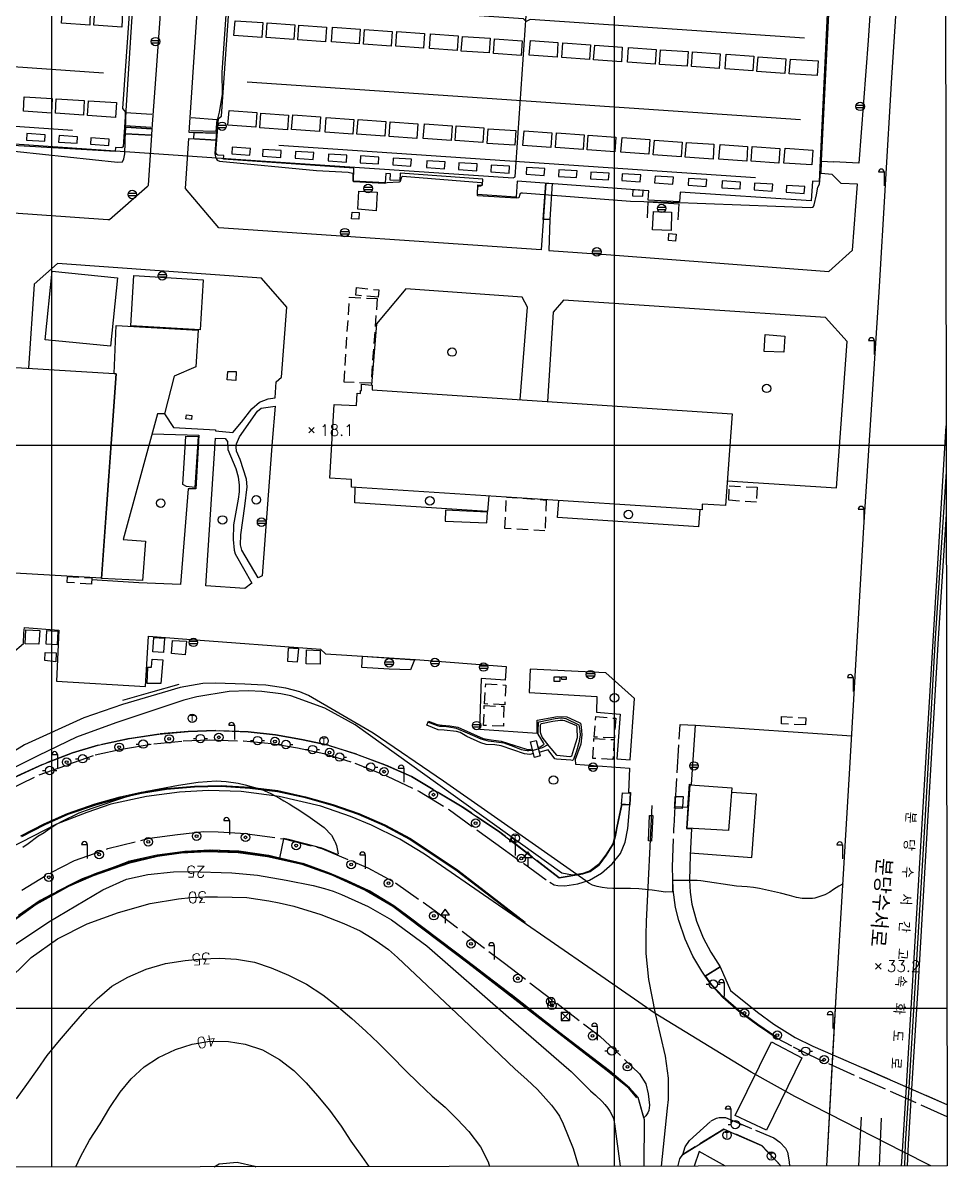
# Model space of a CAD drawing. Extents: x 210616 to 211059, y 540071 to 540643.
# Drawn here: x 210894.9 to 211059.1, y 540071.4 to 540275 of the extents above; entities that cross this region are included whole.
import ezdxf
from ezdxf.enums import TextEntityAlignment as Align

# ---------------------------------------------------------------- set-up
doc = ezdxf.new("R2010")
doc.units = 0
doc.linetypes.add('ANYANG2', pattern=[6, 5, -1])
doc.linetypes.add('ANYANG3', pattern=[3, 2, -1])
for name, color, linetype in [('A0013115', 1, 'CONTINUOUS'), ('A0013118', 1, 'CONTINUOUS'), ('A0023210', 7, 'CONTINUOUS'), ('A0033324', 1, 'ANYANG2'), ('A0043325', 42, 'CONTINUOUS'), ('A0071212', 7, 'CONTINUOUS'), ('A0073341', 7, 'CONTINUOUS'), ('B0014111', 7, 'CONTINUOUS'), ('B0014116', 7, 'ANYANG3'), ('B0024121', 7, 'CONTINUOUS'), ('B0024127', 7, 'CONTINUOUS'), ('C0223367', 7, 'CONTINUOUS'), ('C0226232', 7, 'CONTINUOUS'), ('C0236241', 7, 'CONTINUOUS'), ('C0393323', 7, 'CONTINUOUS'), ('C0413425', 1, 'CONTINUOUS'), ('C0493376', 1, 'CONTINUOUS'), ('C0503378', 3, 'CONTINUOUS'), ('C0513369', 1, 'CONTINUOUS'), ('C0523121', 1, 'CONTINUOUS'), ('C0536111', 7, 'CONTINUOUS'), ('C0536117', 7, 'CONTINUOUS'), ('C0536119', 7, 'CONTINUOUS'), ('D0015222', 3, 'CONTINUOUS'), ('D0023372', 3, 'CONTINUOUS'), ('E0022112', 5, 'CONTINUOUS'), ('E0052114', 5, 'CONTINUOUS'), ('F0017114', 7, 'CONTINUOUS'), ('F0017131', 7, 'CONTINUOUS'), ('F0027132', 7, 'CONTINUOUS'), ('F0027217', 7, 'CONTINUOUS'), ('F0047224', 7, 'CONTINUOUS'), ('F0047226', 1, 'CONTINUOUS'), ('H0017334', 7, 'CONTINUOUS'), ('H0037335', 7, 'CONTINUOUS'), ('H0049111', 7, 'CONTINUOUS'), ('H0049113', 7, 'CONTINUOUS')]:
    doc.layers.add(name, color=color, linetype=linetype)
doc.styles.add('GHS', font='romans.shx', dxfattribs={"bigfont": 'ghs.shx'})
doc.styles.add('ROMANS_WHGTXT', font='romans.shx', dxfattribs={"height": 2, "bigfont": 'whgtxt.shx'})

# ---------------------------------------------------------------- blocks, each defined once
blk = doc.blocks.new('F0027217')
at = {"layer": 'F0027217'}
for points in [[(0.5, 0.5), (-0.5, -0.5)], [(-0.5, 0.5), (0.5, -0.5)]]:
    blk.add_lwpolyline(points, dxfattribs=at)
blk = doc.blocks.new('D0023372')
at = {"layer": 'D0023372'}
for radius in [0.75, 0.25]:
    blk.add_circle((0, 0), radius, dxfattribs=at)
blk = doc.blocks.new('C0223367')
at = {"layer": 'C0223367'}
for points in [[(-1, 2.5), (0, 2.5)], [(0, 2.5), (0, 0)]]:
    blk.add_lwpolyline(points, dxfattribs=at)
blk.add_arc((-0.5, 2.5), 0.5, 0, 180, dxfattribs=at)
blk = doc.blocks.new('C0413425')
at = {"layer": 'C0413425', "flags": 128}
for points in [[(0.75, 1.5), (0, 2.5), (-0.75, 1.5)], [(-0.75, 1.5), (0.75, 1.5)], [(0, 1.5), (0, 0)]]:
    blk.add_lwpolyline(points, dxfattribs=at)
blk = doc.blocks.new('C0493376')
at = {"layer": 'C0493376'}
for points in [[(-1.25, 0), (-0.75, 0)], [(0.75, 0), (1.25, 0)]]:
    blk.add_lwpolyline(points, dxfattribs=at)
blk.add_circle((0, 0), 0.75, dxfattribs=at)
blk = doc.blocks.new('D0015222')
at = {"layer": 'D0015222'}
blk.add_circle((0, 0), 0.75, dxfattribs=at)
blk = doc.blocks.new('C0236241')
at = {"layer": 'C0236241'}
blk.add_circle((0, 0), 0.75, dxfattribs=at)
at = {"layer": 'C0236241', "style": 'GHS'}
blk.add_text('T', height=1, dxfattribs=at).set_placement((-0.362, -0.524))
blk = doc.blocks.new('C0503378')
at = {"layer": 'C0503378'}
for points in [[(0.75, 0.75), (-0.75, -0.75)], [(-0.75, 0.75), (0.75, 0.75)], [(-0.75, 0.75), (-0.75, -0.75)], [(-0.75, 0.75), (0.75, -0.75)], [(0.75, 0.75), (0.75, -0.75)], [(-0.75, -0.75), (0.75, -0.75)]]:
    blk.add_lwpolyline(points, dxfattribs=at)
blk = doc.blocks.new('C0513369')
at = {"layer": 'C0513369'}
blk.add_circle((0, 0), 0.75, dxfattribs=at)
at = {"layer": 'C0513369', "style": 'GHS'}
blk.add_text('M', height=1, dxfattribs=at).set_placement((-0.582, -0.477))
blk = doc.blocks.new('C0226232')
at = {"layer": 'C0226232'}
for points in [[(-0.72, 0.211), (0.72, 0.211)], [(-0.722, -0.202), (0.722, -0.202)]]:
    blk.add_lwpolyline(points, dxfattribs=at)
blk.add_circle((0, 0), 0.75, dxfattribs=at)

msp = doc.modelspace()

# ---------------------------------------------------------------- linework, layer by layer
at = {"layer": 'A0013115'}
for points in [[(211037.69, 540071.963), (211038.804, 540091.706), (211039.39, 540102.08), (211041.82, 540142.63), (211044.3, 540185.43), (211046.99, 540227.2), (211049.28, 540265.29), (211051.85, 540305.26), (211054.41, 540345.75), (211056.81, 540384.91), (211058.62, 540414.38)], [(210892.964, 540140.824), (210898.353, 540143.293), (210903.711, 540145.357), (210908.276, 540146.694), (210913.815, 540147.879), (210919.011, 540148.684), (210924.259, 540149.17), (210929.127, 540149.305), (210934.88, 540149.091), (210939.784, 540148.525), (210944.355, 540147.719), (210949.145, 540146.688), (210954.132, 540145.104), (210959.193, 540143.235), (210963.936, 540141.13), (210972.949, 540135.78), (210979.632, 540131.284), (210990.141, 540123.173), (210994.386, 540123.846), (210995.685, 540124.299), (210997.203, 540125.423), (210998.526, 540127.183), (210999.779, 540129.179), (211000.108, 540130.461), (211000.299, 540131.341), (211000.429, 540132.005), (211001.3, 540136.182), (211002.724, 540136.126)], [(211013.032, 540135.721), (211012.769, 540131.896), (211013.693, 540131.842), (211013.403, 540127.153), (211013.314, 540122.733), (211013.416, 540120.583), (211013.742, 540118.469), (211014.581, 540115.479), (211015.736, 540112.477), (211017.095, 540109.963), (211018.738, 540107.351), (211020.6, 540103.111), (211025.387, 540099.312), (211028.274, 540097.18), (211032.106, 540094.801), (211035.224, 540093.261), (211038.804, 540091.706), (211059.064, 540082.906)], [(211005.281, 540071.921), (211005.293, 540080.176), (211004.164, 540084.136), (211002.664, 540085.878), (210999.09, 540088.857), (210990.269, 540095.628), (210980.949, 540102.91), (210971.727, 540109.951), (210963.249, 540116.354), (210960.792, 540118.174), (210956.386, 540120.84), (210952.434, 540122.668), (210949.352, 540123.976), (210944.563, 540125.7), (210938.54, 540127.124), (210933.236, 540127.861), (210928.07, 540128.063), (210923.686, 540127.837), (210918.439, 540127.137), (210913.491, 540126.011), (210910.127, 540124.706), (210905.271, 540122.942), (210897.937, 540119.153), (210894.092, 540116.447)], [(211011.289, 540071.928), (211011.3, 540072.032), (211011.619, 540073.218), (211012.1, 540074.003), (211019.43, 540078.505), (211026.129, 540075.636), (211029.576, 540071.952)]]:
    msp.add_lwpolyline(points, dxfattribs=at)
at = {"layer": 'A0013118'}
for points in [[(210919.217, 540366.851), (210919.132, 540365.528), (210925.391, 540364.922), (210925.508, 540364.713), (210925.492, 540364.382), (210918.585, 540267.44), (210917.801, 540256.188), (210913.142, 540256.462)], [(210929.323, 540255.414), (210924.412, 540255.537), (210927.05, 540294.783), (210929.281, 540327.335), (210930.947, 540350.262), (210931.975, 540365.846), (210979.381, 540362.455), (211050.832, 540357.383), (211049.626, 540341.979), (211047.564, 540309.147), (211045.035, 540271.899), (211043.427, 540250.077), (211038.914, 540250.323)], [(210913.091, 540255.329), (210917.723, 540255.06), (210917.105, 540246.195), (210917.078, 540246.024), (210916.984, 540245.87), (210910.284, 540240.041), (210909.937, 540240.013), (210863.822, 540243.312), (210863.806, 540245.42)], [(210987.784, 540246.522), (210986.936, 540234.671), (210929.706, 540238.63), (210923.744, 540245.591), (210924.34, 540254.455), (210929.254, 540254.166)], [(210988.892, 540246.509), (210988.508, 540240.075), (210988.294, 540234.577), (210999.323, 540233.81), (211038.088, 540230.863), (211042.291, 540234.659), (211043.153, 540246.357), (211040.28, 540246.51), (211038.648, 540248.108)], [(210920.058, 540205.54), (210921.659, 540203.149), (210929.09, 540202.7), (210929.087, 540202.527), (210932.167, 540202.279), (210933.687, 540204.117), (210935.524, 540206.453), (210936.914, 540207.637), (210938.444, 540208.228), (210939.674, 540208.389), (210939.852, 540211.228), (210940.817, 540212.053), (210941.746, 540224.519), (210937.267, 540229.645), (210901.036, 540232.283), (210896.868, 540228.578), (210895.883, 540213.671)], [(210983.246, 540208.088), (210984.512, 540224.52), (210983.608, 540226.304), (210962.929, 540227.747), (210957.708, 540221.567), (210956.843, 540210.681)], [(211020.028, 540193.689), (211039.432, 540192.395), (211041.333, 540218.405), (211037.474, 540222.663), (210990.92, 540225.742), (210989.084, 540223.61), (210988.076, 540207.766)], [(210936.659, 540176.44), (210933.761, 540181.353), (210933.549, 540182.312), (210933.571, 540184.09), (210934.308, 540189.157), (210934.733, 540192.601), (210934.621, 540193.986), (210933.464, 540197.48), (210932.853, 540198.942), (210932.779, 540199.72), (210932.841, 540200.251), (210933.372, 540201.485), (210936.546, 540206.038), (210937.216, 540206.576), (210939.686, 540206.935), (210939.163, 540200.63), (210937.417, 540176.794), (210936.659, 540176.44)], [(210917.842, 540202.031), (210926.158, 540201.77), (210925.596, 540192.233), (210924.25, 540192.246), (210922.876, 540175.236), (210915.49, 540175.542), (210907.099, 540176.103)], [(210927.379, 540174.996), (210929.078, 540201.252), (210930.807, 540201.189), (210931.251, 540200.643), (210931.269, 540199.255), (210932.681, 540195.864), (210933.148, 540194.374), (210933.314, 540192.882), (210933.297, 540191.74), (210933.145, 540190.438), (210932.319, 540185.823), (210932.208, 540183.225), (210932.419, 540181.359), (210932.598, 540180.687), (210935.531, 540175.49), (210934.285, 540174.534), (210927.379, 540174.996)], [(210977.632, 540190.989), (210977.409, 540188.226), (210953.841, 540189.785), (210953.932, 540192.523)], [(211015.135, 540188.561), (211014.917, 540185.468), (210989.833, 540187.135), (210990.075, 540190.183)], [(210893.02, 540163.115), (210894.975, 540164.756), (210895.071, 540166.675), (210895.149, 540167.619), (210901.253, 540167.157), (210900.855, 540158.093), (210916.643, 540157.123), (210917.187, 540166.06), (210923.986, 540165.569), (210947.778, 540163.793), (210948.622, 540162.944), (210964.639, 540161.952), (210980.711, 540160.707), (210980.588, 540158.281), (210976.301, 540158.584), (210975.998, 540149.555), (210986.258, 540148.847), (210986.273, 540151.167), (210989.869, 540151.813), (210991.499, 540151.747), (210993.739, 540150.75), (210993.952, 540150.637), (210994.061, 540149.97), (210994.162, 540148.574), (210993.983, 540146.909), (210993.008, 540144.15), (210993.084, 540143.331), (211002.659, 540142.649), (211002.478, 540138.321), (211002.826, 540138.301), (211002.724, 540136.126)], [(210985.011, 540160.215), (210984.833, 540156.1), (210996.87, 540155.374), (210996.793, 540152.552), (211000.969, 540152.216), (211000.411, 540144.312), (211002.784, 540144.118), (211003.522, 540154.977), (210998.452, 540159.589), (210985.011, 540160.215)], [(211013.032, 540135.721), (211013.312, 540139.785), (211013.661, 540139.759), (211014.39, 540150.241), (211042.154, 540148.401)], [(211013.43, 540127.591), (211024.407, 540126.759), (211025.242, 540138.01), (211020.762, 540138.298)]]:
    msp.add_lwpolyline(points, dxfattribs=at)
at = {"layer": 'A0023210'}
for points in [[(211051, 540071.98), (211051.149, 540074.451), (211051.156, 540074.561), (211051.845, 540086.041), (211054.95, 540137.69), (211058.9, 540203.41)], [(211056.195, 540071.986), (211051.156, 540074.561), (211038.21, 540081.175), (211032.035, 540084.329), (211024.264, 540088.649), (211020.035, 540091.236), (211007.216, 540099.082), (210996.018, 540106.812), (210969.259, 540125.287), (210966.24, 540127.351), (210961.823, 540129.999), (210956.803, 540132.512), (210953.072, 540134.049), (210947.801, 540135.893), (210940.389, 540137.608), (210933.631, 540138.492), (210927.776, 540138.661), (210922.709, 540138.386), (210916.816, 540137.615), (210910.495, 540136.239), (210906.249, 540134.773), (210900.818, 540132.662), (210892.461, 540128.362)], [(211006.647, 540135.972), (211005.587, 540115.368), (211005.58, 540113.004), (211005.571, 540109.696), (211006.04, 540105.064), (211007.216, 540099.082), (211008.981, 540091.486), (211009.507, 540087.574), (211009.494, 540083.775), (211009.335, 540082.229), (211008.275, 540071.925)]]:
    msp.add_lwpolyline(points, dxfattribs=at)
at = {"layer": 'A0033324'}
for points in [[(210892.461, 540138.828), (210897.776, 540141.459), (210902.711, 540143.204), (210907.743, 540144.976), (210912.724, 540146.088), (210918.15, 540146.969), (210923.339, 540147.471), (210927.988, 540147.676), (210934.094, 540147.458), (210939.022, 540147), (210943.674, 540146.244), (210948.355, 540145.228), (210953.843, 540143.509), (210959.579, 540141.22), (210965.356, 540138.507), (210970.677, 540135.214), (210978.927, 540129.222), (210988.476, 540122.385), (210989.288, 540121.894), (210989.915, 540121.767), (210991.189, 540121.76), (210993.463, 540122.115), (210995.519, 540122.75), (210997.704, 540123.98), (210999.598, 540125.61), (211001.025, 540127.496), (211001.857, 540129.516), (211002.363, 540131.906), (211002.724, 540136.126), (211001.3, 540136.182), (211000.429, 540132.005), (211000.299, 540131.341), (211000.108, 540130.461), (210999.779, 540129.179), (210998.526, 540127.183), (210997.203, 540125.423), (210995.685, 540124.299), (210994.386, 540123.846), (210990.141, 540123.173), (210979.632, 540131.284), (210972.949, 540135.78), (210963.936, 540141.13), (210959.193, 540143.235), (210954.132, 540145.104), (210949.145, 540146.688), (210944.355, 540147.719), (210939.784, 540148.525), (210934.88, 540149.091), (210929.127, 540149.305), (210924.259, 540149.17), (210919.011, 540148.684), (210913.815, 540147.879), (210908.276, 540146.694), (210903.711, 540145.357), (210898.353, 540143.293), (210892.964, 540140.824)], [(211010.775, 540135.809), (211011.652, 540150.413), (211014.39, 540150.241)], [(210894.691, 540120.955), (210899.889, 540124.11), (210904.054, 540126.232), (210909.993, 540128.353), (210917.38, 540130.181), (210922.372, 540130.867), (210927.05, 540131.354), (210929.574, 540131.348), (210934.711, 540130.99), (210941.269, 540130.067), (210947.98, 540128.38), (210956.143, 540124.91), (210961.094, 540122.274), (210968.112, 540117.304), (210980.208, 540108.164), (210997.399, 540095.002), (211004.439, 540088.367), (211005.571, 540086.576), (211005.964, 540084.805), (211006.194, 540082.756), (211006.073, 540081.828), (211005.899, 540081.427), (211005.569, 540080.901), (211005.192, 540080.529), (211004.164, 540084.136), (211002.664, 540085.878), (210999.09, 540088.857), (210990.269, 540095.628), (210980.949, 540102.91), (210971.727, 540109.951), (210963.249, 540116.354), (210960.792, 540118.174), (210956.386, 540120.84), (210952.434, 540122.668), (210949.352, 540123.976), (210944.563, 540125.7), (210938.54, 540127.124), (210933.236, 540127.861), (210928.07, 540128.063), (210923.686, 540127.837), (210918.439, 540127.137), (210913.491, 540126.011), (210910.127, 540124.706), (210905.271, 540122.942), (210897.937, 540119.153), (210894.092, 540116.447)], [(211059.067, 540080.714), (211036.272, 540090.903), (211031.499, 540093.237), (211028.892, 540094.622), (211025.406, 540097), (211021.996, 540099.49), (211019.213, 540101.922), (211017.196, 540104.094), (211016.094, 540105.672), (211018.738, 540107.351), (211020.6, 540103.111), (211025.387, 540099.312), (211028.274, 540097.18), (211032.106, 540094.801), (211035.224, 540093.261), (211038.804, 540091.706), (211059.065, 540082.905)], [(211029.576, 540071.952), (211026.129, 540075.636), (211019.43, 540078.505), (211012.1, 540074.003), (211012.569, 540075.352), (211013.339, 540076.472), (211017.177, 540079.983), (211018.11, 540080.475), (211018.597, 540080.598), (211019.715, 540080.574), (211025.032, 540078.306), (211028.305, 540076.984), (211029.335, 540076.19), (211030.37, 540075.151), (211030.713, 540074.422), (211031.002, 540072.726), (211031.084, 540071.954)]]:
    msp.add_lwpolyline(points, dxfattribs=at)
msp.add_lwpolyline([(211018.738, 540107.351), (211016.094, 540105.672), (211015.477, 540106.555), (211013.894, 540109.267), (211012.556, 540112.256), (211011.405, 540115.584), (211010.805, 540117.864), (211010.401, 540121.043), (211010.29, 540125.073), (211010.552, 540131.98), (211010.563, 540132.273), (211010.775, 540135.809), (211013.032, 540135.721), (211012.769, 540131.896), (211013.693, 540131.842), (211013.403, 540127.153), (211013.314, 540122.733), (211013.416, 540120.583), (211013.742, 540118.469), (211014.581, 540115.479), (211015.736, 540112.477), (211017.095, 540109.963), (211018.738, 540107.351)], close=True, dxfattribs=at)
at = {"layer": 'A0043325'}
msp.add_lwpolyline([(211033.256, 540091.208), (211026.981, 540078.308), (211021.408, 540080.913), (211027.876, 540094.021), (211033.256, 540091.208)], dxfattribs=at)
at = {"layer": 'A0071212'}
msp.add_lwpolyline([(211037.69, 540071.963), (211039.39, 540102.08), (211041.82, 540142.63), (211044.3, 540185.43), (211046.99, 540227.2), (211049.28, 540265.29), (211051.85, 540305.26), (211054.41, 540345.75), (211056.81, 540384.91), (211058.62, 540414.38)], dxfattribs=at)
at = {"layer": 'A0073341'}
msp.add_lwpolyline([(210986.798, 540144.797), (210985.787, 540144.547), (210985.047, 540147.307), (210986.054, 540147.564), (210986.798, 540144.797)], dxfattribs=at)
at = {"layer": 'B0014111'}
for points in [[(210911.671, 540229.709), (210910.445, 540217.571), (210898.809, 540218.713), (210900.084, 540230.897), (210911.671, 540229.709)], [(210926.906, 540229.348), (210926.346, 540220.463), (210914.053, 540221.174), (210914.593, 540230.137), (210926.906, 540229.348)], [(210921.726, 540212.272), (210920.058, 540205.54), (210918.818, 540205.577), (210912.663, 540183.226), (210916.658, 540182.944), (210916.123, 540175.98), (210908.851, 540176.32), (210911.445, 540212.694), (210911.071, 540212.717), (210911.475, 540221.267), (210926.012, 540220.459), (210925.631, 540213.939), (210921.726, 540212.272)], [(210911.445, 540212.694), (210908.823, 540176.362), (210887.199, 540177.599), (210889.705, 540214.059), (210911.071, 540212.717), (210911.445, 540212.694)], [(210956.927, 540209.843), (211020.897, 540205.577), (211019.708, 540189.306), (211015.549, 540189.525), (211015.536, 540188.535), (210980.778, 540190.78), (210953.235, 540192.568), (210953.256, 540193.903), (210949.422, 540194.131), (210950.201, 540207.23), (210954.162, 540207.037), (210954.241, 540209.211), (210954.837, 540209.195), (210954.849, 540209.728), (210955.038, 540209.727), (210955.064, 540210.838), (210956.955, 540210.671), (210956.927, 540209.843)], [(211020.828, 540139.127), (211020.228, 540131.56), (211012.876, 540131.99), (211013.405, 540139.678), (211020.828, 540139.127)]]:
    msp.add_lwpolyline(points, dxfattribs=at)
at = {"layer": 'B0014116'}
for points in [[(210958.113, 540227.583), (210957.998, 540226.274), (210954.031, 540226.627), (210954.177, 540227.99), (210958.113, 540227.583)], [(210957.832, 540226.043), (210956.705, 540211.011), (210951.951, 540211.186), (210952.9, 540226.269), (210957.832, 540226.043)], [(211025.345, 540192.518), (211025.19, 540189.883), (211020.304, 540190.208), (211020.389, 540192.759), (211025.345, 540192.518)], [(210987.873, 540190.263), (210987.637, 540184.8), (210980.518, 540185.197), (210980.778, 540190.78), (210987.873, 540190.263)], [(210907.115, 540176.442), (210907.063, 540175.31), (210902.754, 540175.617), (210902.821, 540176.688), (210907.115, 540176.442)], [(210990.259, 540158.843), (210990.258, 540158.039), (210989.257, 540158.041), (210989.263, 540158.854), (210990.259, 540158.843)], [(210991.408, 540158.842), (210991.4, 540158.388), (210990.62, 540158.401), (210990.562, 540158.859), (210991.408, 540158.842)], [(210980.653, 540157.392), (210980.485, 540153.906), (210976.907, 540154.051), (210977.129, 540157.598), (210980.653, 540157.392)], [(210980.34, 540153.622), (210980.25, 540150.091), (210976.741, 540150.198), (210976.853, 540153.736), (210980.34, 540153.622)], [(211000.213, 540151.487), (210999.969, 540148.007), (210996.39, 540148.156), (210996.685, 540151.8), (211000.213, 540151.487)], [(211033.992, 540151.577), (211033.902, 540150.305), (211029.666, 540150.492), (211029.64, 540151.807), (211033.992, 540151.577)], [(210999.903, 540147.715), (210999.693, 540144.192), (210996.166, 540144.364), (210996.315, 540147.903), (210999.903, 540147.715)]]:
    msp.add_lwpolyline(points, dxfattribs=at)
at = {"layer": 'B0024121'}
msp.add_lwpolyline([(211001.217, 540136.21), (211000.331, 540132.025), (211000.201, 540131.361), (211000.011, 540130.484), (210999.686, 540129.219), (210998.443, 540127.24), (210997.132, 540125.495), (210995.638, 540124.388), (210994.362, 540123.943), (210992.507, 540123.649), (210990.617, 540123.972), (210953.934, 540150.3), (210948.532, 540153.292), (210942.491, 540155.504), (210940.686, 540155.854), (210937.358, 540156.229), (210934.914, 540156.364), (210931.533, 540156.276), (210925.77, 540155.306), (210923.481, 540154.702), (210911.365, 540150.7), (210904.397, 540148.113), (210897.635, 540144.889), (210892.811, 540142.439)], dxfattribs=at)
at = {"layer": 'B0024127'}
for points in [[(211001.4, 540138.249), (211002.775, 540138.198), (211002.683, 540136.139), (211001.217, 540136.21), (211001.4, 540138.249)], [(211010.79, 540137.622), (211012.165, 540137.569), (211012.046, 540135.76), (211012.025, 540135.447), (211010.673, 540135.525), (211010.689, 540135.813), (211010.79, 540137.622)]]:
    msp.add_lwpolyline(points, dxfattribs=at)
at = {"layer": 'C0393323', "flags": 128}
for points in [[(210917.801, 540256.188), (210917.723, 540255.06), (210913.091, 540255.329), (210913.142, 540256.462)], [(210929.323, 540255.414), (210929.254, 540254.166), (210925.275, 540254.4), (210925.335, 540255.514)], [(210988.508, 540240.075), (210987.333, 540240.105), (210987.784, 540246.522), (210988.892, 540246.509)]]:
    msp.add_lwpolyline(points, close=True, dxfattribs=at)
at = {"layer": 'C0523121', "flags": 128}
for points in [[(211058.916, 540195.302), (211058.914, 540195.277), (211056.99, 540165.7), (211055.11, 540133.23), (211053.42, 540104.6), (211052.265, 540085.859), (211051.65, 540075.89), (211051.49, 540071.98)], [(211058.926, 540187.782), (211058.924, 540187.758), (211057.49, 540165.67), (211055.61, 540133.2), (211053.92, 540104.57), (211052.753, 540085.647), (211052.15, 540075.87), (211052, 540071.981)], [(210894.531, 540130.622), (210898.683, 540132.759), (210902.785, 540134.576), (210907.718, 540136.275), (210912.142, 540137.521), (210915.883, 540138.354), (210920.367, 540139.039), (210925.342, 540139.439), (210930.102, 540139.548), (210935.189, 540139.246), (210940.165, 540138.646), (210945.114, 540137.568), (210949.971, 540136.194), (210954.555, 540134.606), (210959.189, 540132.549), (210963.743, 540130.115), (210972.155, 540124.485), (210984.098, 540115.287), (210983.976, 540115.129), (210972.039, 540124.323), (210963.639, 540129.943), (210959.101, 540132.369), (210954.481, 540134.42), (210949.911, 540136.004), (210945.066, 540137.374), (210940.131, 540138.448), (210935.171, 540139.046), (210930.098, 540139.348), (210925.352, 540139.239), (210920.391, 540138.841), (210915.919, 540138.158), (210912.19, 540137.327), (210907.778, 540136.085), (210902.859, 540134.39), (210898.769, 540132.579), (210894.627, 540130.446)]]:
    msp.add_lwpolyline(points, dxfattribs=at)
at = {"layer": 'C0536111', "flags": 128}
msp.add_lwpolyline([(211003.953, 540084.084), (211002.52, 540085.811), (210998.476, 540089.031), (210973.949, 540107.99), (210960.632, 540118.05), (210955.652, 540120.959), (210949.812, 540123.612), (210944.522, 540125.519), (210938.307, 540126.901), (210933.133, 540127.615), (210927.693, 540127.778), (210923.02, 540127.545), (210918.791, 540126.926), (210913.664, 540125.717), (210907.375, 540123.495), (210902.975, 540121.595), (210897.236, 540118.425), (210892.507, 540114.99), (210888.034, 540110.963), (210881.609, 540104.025), (210866.463, 540086.638), (210857.75, 540076.754)], dxfattribs=at)
at = {"layer": 'C0536117', "flags": 128}
for points in [[(210913.078, 540259.172), (210912.678, 540252.977), (210912.458, 540252.813), (210911.335, 540252.87), (210911.292, 540252.154), (210887.981, 540253.527), (210887.898, 540251.421), (210882.144, 540251.734), (210882.227, 540253.943), (210859.441, 540255.642), (210835.621, 540256.938), (210835.586, 540255.06), (210829.906, 540255.362), (210829.968, 540257.375), (210806.77, 540258.856), (210807.006, 540262.571), (210805.758, 540262.672), (210805.936, 540266.369), (210806.48, 540266.358), (210808.775, 540301.064), (210916.626, 540293.772), (210916.467, 540290.858), (210914.753, 540290.953), (210912.578, 540259.805)], [(210906.744, 540274.629), (210901.76, 540274.972), (210901.899, 540277.521), (210906.856, 540277.265)], [(210912.474, 540274.277), (210907.489, 540274.621), (210907.628, 540277.17), (210912.586, 540276.914)], [(210937.478, 540275.05), (210937.31, 540272.442), (210932.364, 540272.792), (210932.569, 540275.399)], [(210943.199, 540274.648), (210943.031, 540272.04), (210938.085, 540272.39), (210938.29, 540274.997)], [(210948.817, 540274.277), (210948.649, 540271.669), (210943.703, 540272.018), (210943.908, 540274.626)], [(210954.809, 540273.897), (210954.642, 540271.289), (210949.695, 540271.638), (210949.901, 540274.246)], [(210960.494, 540273.472), (210960.327, 540270.864), (210955.381, 540271.213), (210955.586, 540273.821)], [(210966.221, 540273.123), (210966.054, 540270.515), (210961.108, 540270.865), (210961.313, 540273.472)], [(210972.214, 540272.708), (210972.046, 540270.1), (210967.1, 540270.449), (210967.305, 540273.057)], [(210977.877, 540272.269), (210977.709, 540269.661), (210972.763, 540270.01), (210972.968, 540272.618)], [(210983.586, 540271.843), (210983.418, 540269.235), (210978.472, 540269.584), (210978.677, 540272.192)], [(210989.947, 540271.512), (210989.78, 540268.904), (210984.834, 540269.254), (210985.039, 540271.861)], [(210995.718, 540271.114), (210995.55, 540268.506), (210990.604, 540268.855), (210990.809, 540271.463)], [(211001.377, 540270.718), (211001.21, 540268.111), (210996.264, 540268.46), (210996.469, 540271.068)], [(211007.405, 540270.307), (211007.238, 540267.699), (211002.292, 540268.048), (211002.497, 540270.656)], [(211013.094, 540269.901), (211012.927, 540267.293), (211007.981, 540267.642), (211008.186, 540270.25)], [(211018.776, 540269.499), (211018.608, 540266.892), (211013.662, 540267.241), (211013.867, 540269.848)], [(211024.738, 540269.084), (211024.571, 540266.476), (211019.625, 540266.826), (211019.83, 540269.433)], [(211030.405, 540268.623), (211030.238, 540266.015), (211025.292, 540266.365), (211025.497, 540268.972)], [(211036.152, 540268.245), (211035.985, 540265.637), (211031.038, 540265.986), (211031.244, 540268.594)], [(210900.085, 540261.6), (210899.944, 540258.98), (210894.981, 540259.306), (210895.109, 540261.901)], [(210905.784, 540261.241), (210905.644, 540258.621), (210900.68, 540258.947), (210900.808, 540261.543)], [(210911.487, 540260.85), (210911.346, 540258.231), (210906.382, 540258.556), (210906.51, 540261.152)], [(210936.424, 540259.076), (210936.257, 540256.468), (210931.311, 540256.817), (210931.516, 540259.425)], [(210942.07, 540258.637), (210941.902, 540256.029), (210936.956, 540256.378), (210937.161, 540258.986)], [(210947.73, 540258.313), (210947.562, 540255.705), (210942.616, 540256.054), (210942.821, 540258.662)], [(210953.686, 540257.856), (210953.519, 540255.248), (210948.572, 540255.597), (210948.778, 540258.205)], [(210959.35, 540257.498), (210959.182, 540254.89), (210954.236, 540255.239), (210954.441, 540257.847)], [(210965.057, 540257.094), (210964.889, 540254.486), (210959.943, 540254.836), (210960.148, 540257.443)], [(210971.129, 540256.736), (210970.961, 540254.128), (210966.015, 540254.477), (210966.22, 540257.085)], [(210976.773, 540256.394), (210976.605, 540253.786), (210971.659, 540254.135), (210971.864, 540256.743)], [(210895.495, 540254.201), (210898.782, 540253.994), (210898.84, 540255.114), (210895.585, 540255.355)], [(210901.209, 540253.852), (210904.495, 540253.645), (210904.553, 540254.764), (210901.299, 540255.006)], [(210906.878, 540253.452), (210910.164, 540253.245), (210910.222, 540254.364), (210906.968, 540254.606)], [(210982.449, 540255.869), (210982.282, 540253.261), (210977.336, 540253.611), (210977.541, 540256.218)], [(210988.836, 540255.459), (210988.669, 540252.851), (210983.723, 540253.201), (210983.928, 540255.808)], [(210994.595, 540255.138), (210994.428, 540252.531), (210989.482, 540252.88), (210989.687, 540255.487)], [(211000.229, 540254.701), (211000.061, 540252.094), (210995.115, 540252.443), (210995.32, 540255.05)], [(211006.257, 540254.323), (211006.089, 540251.715), (211001.143, 540252.065), (211001.349, 540254.672)], [(210932.047, 540252.928), (210931.98, 540251.723), (210935.21, 540251.515), (210935.305, 540252.726)], [(210937.519, 540252.528), (210937.453, 540251.323), (210940.682, 540251.115), (210940.777, 540252.326)], [(211011.983, 540253.826), (211011.816, 540251.218), (211006.87, 540251.568), (211007.075, 540254.175)], [(211017.666, 540253.439), (211017.499, 540250.831), (211012.553, 540251.18), (211012.758, 540253.788)], [(211023.647, 540253.057), (211023.48, 540250.449), (211018.534, 540250.798), (211018.739, 540253.406)], [(211029.364, 540252.697), (211029.197, 540250.089), (211024.251, 540250.438), (211024.456, 540253.046)], [(211035.209, 540252.381), (211035.041, 540249.773), (211030.095, 540250.122), (211030.3, 540252.73)], [(210943.293, 540252.17), (210943.227, 540250.965), (210946.456, 540250.757), (210946.551, 540251.968)], [(210949.199, 540251.71), (210949.133, 540250.505), (210952.362, 540250.297), (210952.457, 540251.508)], [(210954.875, 540251.366), (210954.809, 540250.161), (210958.038, 540249.953), (210958.133, 540251.164)], [(210960.663, 540250.992), (210960.597, 540249.787), (210963.826, 540249.579), (210963.921, 540250.79)], [(210966.644, 540250.528), (210966.578, 540249.323), (210969.807, 540249.115), (210969.902, 540250.326)], [(210972.356, 540250.172), (210972.29, 540248.967), (210975.519, 540248.759), (210975.614, 540249.97)], [(210978.1, 540249.75), (210978.033, 540248.545), (210981.262, 540248.337), (210981.357, 540249.548)], [(210984.352, 540249.341), (210984.286, 540248.136), (210987.515, 540247.928), (210987.61, 540249.139)], [(210990.088, 540248.931), (210990.021, 540247.726), (210993.25, 540247.518), (210993.345, 540248.729)], [(210995.766, 540248.523), (210995.699, 540247.318), (210998.929, 540247.11), (210999.024, 540248.321)], [(211001.38, 540248.208), (211001.313, 540247.003), (211004.543, 540246.795), (211004.638, 540248.006)], [(211007.187, 540247.78), (211007.12, 540246.575), (211010.35, 540246.367), (211010.445, 540247.578)], [(211013.117, 540247.369), (211013.051, 540246.164), (211016.28, 540245.956), (211016.375, 540247.167)], [(211019.13, 540246.944), (211019.064, 540245.74), (211022.293, 540245.531), (211022.388, 540246.743)], [(211024.848, 540246.543), (211024.782, 540245.338), (211028.011, 540245.13), (211028.106, 540246.341)], [(210957.659, 540241.653), (210954.358, 540241.893), (210954.541, 540245.099), (210957.843, 540244.955)], [(211003.18, 540244.28), (211005.018, 540244.203), (211005.077, 540245.216), (211003.255, 540245.339)], [(211030.549, 540246.144), (211030.482, 540244.939), (211033.712, 540244.731), (211033.807, 540245.942)], [(210954.616, 540241.324), (210954.564, 540240.143), (210953.27, 540240.234), (210953.354, 540241.374)], [(211010.033, 540238.111), (211006.74, 540238.269), (211006.913, 540241.503), (211010.113, 540241.401)], [(211010.942, 540237.464), (211010.839, 540236.225), (211009.577, 540236.341), (211009.665, 540237.599)], [(211030.272, 540219.383), (211030.073, 540216.498), (211026.587, 540216.669), (211026.745, 540219.646)], [(210932.794, 540213.085), (210932.726, 540211.517), (210931.19, 540211.589), (210931.295, 540213.099)], [(210923.841, 540204.679), (210923.934, 540205.368), (210924.92, 540205.264), (210924.809, 540204.583)], [(210923.852, 540201.611), (210926.037, 540201.523), (210925.428, 540192.493), (210923.955, 540192.66), (210923.272, 540193.043)], [(210969.952, 540188.46), (210969.909, 540186.513), (210977.324, 540186.18), (210977.431, 540188.098)], [(210895.389, 540167.181), (210897.865, 540167.089), (210897.704, 540164.635), (210895.273, 540164.726)], [(210900.945, 540164.519), (210898.985, 540164.641), (210899.119, 540167.065), (210901.068, 540166.955)], [(210917.959, 540163.266), (210918.119, 540165.822), (210920.038, 540165.707), (210919.847, 540163.15)], [(210921.294, 540162.973), (210921.473, 540165.315), (210923.928, 540165.185), (210923.708, 540162.784)], [(210898.758, 540161.73), (210898.827, 540163.177), (210900.799, 540163.114), (210900.713, 540161.534)], [(210943.897, 540163.853), (210942.011, 540163.957), (210941.863, 540161.646), (210943.67, 540161.516)], [(210947.718, 540161.1), (210945.186, 540161.174), (210945.282, 540163.676), (210947.705, 540163.553)], [(210917.842, 540161.968), (210919.737, 540161.88), (210919.395, 540157.641), (210916.973, 540157.669), (210917.084, 540160.582), (210917.702, 540160.574)], [(210955.236, 540162.52), (210960.258, 540162.178), (210964.452, 540161.864), (210963.748, 540160.103), (210959.964, 540160.194), (210955.09, 540160.485)], [(211006.215, 540134.215), (211006.784, 540134.21), (211006.58, 540129.68), (211006.039, 540129.702)]]:
    msp.add_lwpolyline(points, close=True, dxfattribs=at)
for points in [[(211038.2, 540285.354), (211036.34, 540246.855), (211035.148, 540246.869), (211034.956, 540243.394), (211011.63, 540244.954), (211011.535, 540243.207), (211005.99, 540243.511), (211006.085, 540245.167), (210982.711, 540246.898), (210982.538, 540244.071), (210975.643, 540244.545), (210975.725, 540246.217), (210976.546, 540246.213), (210976.616, 540247.224), (210961.89, 540248.291), (210961.831, 540246.998), (210960.132, 540247.098), (210960.186, 540248.219), (210959.374, 540248.254), (210959.241, 540246.616), (210953.62, 540246.921), (210953.696, 540249.201), (210930.538, 540250.814), (210930.559, 540251.466), (210929.507, 540251.512), (210929.322, 540251.623), (210929.176, 540251.918), (210929.6, 540258.043), (210930.176, 540258.452), (210932.351, 540289.844)], [(210879.636, 540253.815), (210880.486, 540254.433), (210932.692, 540250.82), (210982.01, 540247.489), (210982.327, 540247.692), (210985, 540286.813)], [(211033.731, 540272.298), (210985.017, 540275.624), (210984.311, 540275.239), (210983.819, 540275.756), (210935.6, 540278.971)], [(210811.014, 540272.964), (210859.461, 540269.599), (210860.353, 540269.057), (210860.96, 540269.527), (210909.174, 540266.126)], [(210934.714, 540264.536), (211033.055, 540257.824)], [(210903.709, 540255.887), (210860.222, 540258.919), (210859.485, 540258.552), (210858.754, 540258.935), (210816.053, 540261.873)], [(211025.039, 540247.495), (210940.337, 540253.227)], [(211043.406, 540071.97), (211043.851, 540080.63)], [(211047.388, 540080.45), (211046.993, 540071.974)]]:
    msp.add_lwpolyline(points, dxfattribs=at)
at = {"layer": 'C0536119', "flags": 128}
msp.add_lwpolyline([(211028.67, 540094.894), (211025.464, 540097.082), (211022.059, 540099.568), (211019.283, 540101.994), (211017.274, 540104.157), (211016.178, 540105.726)], dxfattribs=at)
at = {"layer": 'E0022112', "flags": 128}
msp.add_lwpolyline([(210988.167, 540146.784), (210987.115, 540146.263), (210985.537, 540145.757), (210984.793, 540145.7), (210984.481, 540145.706), (210984.047, 540145.747), (210983.458, 540145.893), (210982.155, 540146.439), (210980.399, 540147.081), (210977.572, 540147.448), (210976.279, 540147.791), (210973.859, 540148.847), (210971.944, 540149.675), (210970.574, 540149.925), (210969.754, 540150.018), (210968.938, 540150.046), (210968.514, 540150.157), (210966.838, 540150.778)], dxfattribs=at)
at = {"layer": 'E0052114', "flags": 128}
msp.add_lwpolyline([(210992.461, 540145.154), (210992.408, 540144.919), (210992.338, 540144.776), (210992.213, 540144.698), (210992.026, 540144.667), (210991.476, 540144.69), (210989.811, 540144.861), (210989.738, 540144.917), (210988.359, 540146.528), (210987.138, 540148.156), (210986.894, 540148.765), (210986.834, 540149.058), (210986.817, 540150.193), (210986.898, 540150.454), (210987.037, 540150.582), (210989.06, 540150.998), (210990.363, 540151.147), (210990.815, 540151.15), (210991.102, 540151.097), (210993.235, 540150.214), (210993.325, 540149.904), (210993.321, 540149.524), (210993.305, 540149.123), (210993.331, 540148.592), (210993.337, 540148.045)], close=True, dxfattribs=at)
at = {"layer": 'F0017114'}
for points in [[(210889.402, 540252.631), (210911.679, 540250.283), (210912.569, 540250.315), (210912.818, 540250.85), (210912.967, 540251.765), (210913.178, 540257.959), (210913.229, 540259.428), (210915.148, 540289.185)], [(210931.805, 540289.312), (210930.24, 540266.188), (210930.301, 540262.304), (210929.748, 540259.154), (210929.506, 540258.206), (210929.469, 540257.981), (210928.979, 540251.83), (210929.088, 540251.246), (210929.198, 540250.896), (210929.416, 540250.652), (210929.836, 540250.462), (210947.068, 540248.779), (210952.661, 540248.52), (210953.43, 540248.329), (210953.48, 540248.284), (210953.499, 540248.192), (210953.501, 540246.971), (210953.546, 540246.891), (210953.609, 540246.855), (210959.152, 540246.524), (210959.59, 540246.672), (210961.673, 540246.761), (210961.796, 540246.788), (210961.925, 540246.838), (210961.982, 540246.912), (210962.118, 540247.498), (210962.174, 540247.686), (210962.247, 540247.752), (210962.305, 540247.784), (210976.321, 540246.639), (210976.408, 540246.566), (210976.456, 540246.463), (210976.442, 540246.206), (210976.318, 540246.071), (210976.209, 540246.011), (210975.992, 540246.005), (210975.756, 540245.985), (210975.672, 540245.858), (210975.559, 540244.769), (210975.574, 540244.437), (210975.623, 540244.374), (210975.676, 540244.347), (210982.542, 540243.915), (210982.995, 540243.971), (210983.082, 540244.11), (210983.159, 540244.438), (210983.275, 540244.768), (210983.474, 540244.807), (210983.613, 540244.816), (211002.816, 540243.356), (211010.01, 540243.164), (211034.857, 540242.199)], [(211034.857, 540242.199), (211035.167, 540242.285), (211035.353, 540242.422), (211035.491, 540242.672), (211035.85, 540244.471), (211036.1, 540245.829), (211036.404, 540246.357), (211036.738, 540250.499), (211038.482, 540284.878)], [(211040.59, 540122.106), (211039.825, 540121.681), (211038.909, 540121.077), (211038.26, 540120.618), (211037.332, 540120.136), (211035.598, 540119.542), (211035.158, 540119.455), (211033.307, 540119.476), (211032.333, 540119.667), (211031.056, 540120.014), (211029.478, 540120.441), (211025.73, 540121.238), (211024.686, 540121.44), (211023.549, 540121.561), (211021.676, 540121.663), (211015.311, 540122.598), (211014.651, 540122.66), (211014.164, 540122.671), (211013.648, 540122.704), (211010.318, 540122.69), (211010.301, 540122.662), (211010.267, 540122.37), (211010.313, 540120.852), (211010.298, 540120.674), (211009.018, 540120.617), (211008.253, 540120.713), (211006.667, 540120.96), (211004.317, 540121.195), (211002.814, 540121.234), (211002.001, 540121.252), (211000.791, 540121.273), (210999.707, 540121.28), (210998.682, 540121.316), (210997.81, 540121.43), (210996.904, 540121.622), (210996.105, 540121.863), (210995.441, 540122.2), (210994.924, 540122.597), (210985.381, 540129.295), (210969.601, 540140.338), (210957.109, 540148.827), (210945.609, 540155.554), (210944.068, 540156.165), (210941.569, 540156.845), (210938.064, 540157.362), (210936.575, 540157.457), (210934.311, 540157.566), (210929.091, 540157.717), (210926.838, 540157.648), (210922.819, 540156.968), (210921.791, 540156.67), (210920.644, 540156.301), (210912.591, 540153.925), (210905.688, 540151.584), (210895.136, 540146.773), (210886.354, 540141.308)], [(210894.879, 540128.571), (210895.792, 540129.25), (210897.548, 540130.537), (210898.649, 540131.199), (210899.559, 540131.858), (210900.568, 540132.524), (210901.73, 540133.177), (210902.692, 540133.645), (210903.907, 540134.2), (210904.901, 540134.671), (210906.177, 540135.186), (210907.36, 540135.581), (210912.978, 540137.451), (210916.893, 540138.537), (210922.512, 540139.639), (210926.044, 540140.144), (210929.196, 540140.376), (210931.006, 540140.27), (210933.129, 540139.968), (210934.394, 540139.682), (210937.35, 540138.864), (210938.952, 540138.144), (210940.495, 540137.319), (210941.227, 540136.844), (210942.17, 540136.297), (210943.017, 540135.761), (210943.888, 540135.222), (210945.896, 540133.85), (210948.383, 540132.089), (210949.681, 540130.756), (210950.235, 540129.744), (210950.366, 540129.463), (210950.596, 540128.88), (210950.893, 540127.402), (210950.824, 540127.309), (210950.684, 540127.32), (210947.987, 540128.45), (210942.093, 540129.934), (210941.2, 540130.128), (210941.149, 540130.094), (210940.449, 540126.666), (210940.417, 540126.654), (210938.561, 540127.108), (210936.585, 540127.377), (210934.991, 540127.606), (210933.278, 540127.845), (210930.965, 540127.931), (210928.531, 540128.037), (210926.205, 540127.953), (210923.642, 540127.805), (210920.118, 540127.353), (210918.451, 540127.102), (210915.906, 540126.524), (210912.381, 540125.514), (210907.534, 540123.792), (210902.826, 540121.644), (210897.924, 540118.919), (210892.302, 540115.007)], [(210891.756, 540110.172), (210899.472, 540115.309), (210909.089, 540121.013), (210913.259, 540122.922), (210917.082, 540123.75), (210921.651, 540124.214), (210924.484, 540124.273), (210931.99, 540124.057), (210936.549, 540123.639), (210941.647, 540122.738), (210946.462, 540121.818), (210948.467, 540121.271), (210950.005, 540120.793), (210951.486, 540120.197), (210956.21, 540118.075), (210960.365, 540115.704), (210966.645, 540111.095), (210981.138, 540098.424), (210991.857, 540089.132), (210992.31, 540088.724), (210995.744, 540085.308), (210996.617, 540084.541), (210997.78, 540083.428), (210998.285, 540082.905), (210998.831, 540082.268), (210999.188, 540081.715), (210999.575, 540080.958), (210999.824, 540080.383), (210999.97, 540079.473), (211001.018, 540071.915)], [(210891.466, 540104.222), (210896.36, 540109.029), (210901.032, 540112.294), (210906.29, 540114.967), (210911.874, 540116.968), (210917.493, 540118.58), (210922.55, 540119.443), (210924.719, 540119.654), (210927.207, 540119.761), (210929.434, 540119.775), (210934.672, 540119.641), (210938.565, 540119.053), (210940.415, 540118.689), (210942.997, 540118.1), (210947.784, 540116.62), (210951.88, 540115.023), (210954.799, 540113.715), (210956.929, 540112.464), (210958.253, 540111.566), (210959.849, 540110.396), (210961.434, 540109.029), (210973.051, 540098.031), (210982.363, 540089.172), (210984.395, 540087.358), (210986.311, 540085.562), (210988.819, 540082.786), (210989.702, 540081.609), (210990.207, 540080.804), (210990.881, 540079.47), (210992.655, 540075.087), (210993.578, 540071.906)], [(210893.753, 540083.892), (210895.563, 540086.45), (210897.464, 540089.116), (210899.193, 540091.583), (210901.392, 540094.241), (210903.52, 540096.735), (210905.874, 540099.483), (210908.083, 540101.679), (210910.682, 540103.884), (210913.544, 540105.536), (210916.769, 540106.926), (210920.203, 540107.908), (210923.71, 540108.491), (210926.7, 540108.775), (210929.827, 540108.896), (210932.827, 540108.709), (210936.008, 540108.168), (210939, 540107.183), (210942.074, 540105.881), (210945.238, 540104.253), (210948.149, 540102.361), (210950.607, 540100.469), (210953.338, 540098.152), (210955.805, 540095.916), (210958.036, 540093.761), (210960.386, 540091.452), (210962.881, 540088.908), (210965.103, 540086.735), (210967.598, 540084.372), (210969.893, 540082.39), (210972.034, 540080.28), (210974.129, 540078.08), (210976.153, 540075.399), (210977.533, 540072.682), (210977.789, 540071.885)], [(210904.292, 540071.791), (210905.092, 540073.572), (210906.721, 540076.564), (210908.603, 540079.448), (210910.322, 540082.377), (210912.168, 540085.079), (210914.132, 540087.474), (210916.396, 540089.57), (210918.959, 540091.249), (210921.976, 540092.647), (210924.939, 540093.611), (210928.11, 540094.158), (210931.427, 540094.107), (210934.391, 540093.62), (210937.474, 540092.617), (210940.457, 540090.898), (210943.024, 540088.934), (210945.219, 540086.725), (210947.242, 540084.425), (210949.338, 540081.88), (210951.399, 540079.055), (210953.15, 540076.401), (210955.083, 540073.657), (210956.351, 540071.858)], [(210928.837, 540071.822), (210929.745, 540072.342), (210932.921, 540072.649), (210936.111, 540071.92), (210936.249, 540071.832)]]:
    msp.add_lwpolyline(points, dxfattribs=at)
at = {"layer": 'F0047224', "flags": 128}
for points in [[(210917.596, 540256.404), (210913.062, 540256.702), (210913.133, 540259.09), (210917.784, 540258.807)], [(210924.783, 540258.179), (210929.35, 540257.87), (210929.159, 540255.691), (210924.65, 540255.848)], [(211038.648, 540248.108), (211036.728, 540248.275), (211036.792, 540250.472), (211038.914, 540250.323)], [(211005.838, 540240.369), (211005.982, 540243.222), (211011.434, 540242.89), (211011.265, 540240.023)], [(210922.588, 540157.501), (210917.566, 540156.068), (210912.543, 540154.634)], [(211004.03, 540084.148), (211002.59, 540085.883), (210998.538, 540089.11), (210974.01, 540108.069), (210960.688, 540118.133), (210955.698, 540121.048), (210949.85, 540123.705), (210944.55, 540125.615), (210938.325, 540127), (210933.141, 540127.715), (210927.692, 540127.878), (210923.01, 540127.645), (210918.772, 540127.024), (210913.636, 540125.813), (210907.338, 540123.588), (210902.931, 540121.685), (210897.182, 540118.51), (210892.444, 540115.068), (210887.964, 540111.034), (210881.535, 540104.092), (210866.388, 540086.704), (210853.183, 540071.725)], [(211019.682, 540071.939), (211017.578, 540073.114), (211015.044, 540074.53), (211014.151, 540071.932)]]:
    msp.add_lwpolyline(points, dxfattribs=at)
at = {"layer": 'F0047226', "flags": 128}
for points in [[(210985.604, 540145.23), (210984.916, 540145.081), (210984.01, 540145.15), (210979.865, 540146.623), (210978.752, 540146.773), (210977.199, 540146.834), (210976.22, 540147.138), (210973.774, 540148.279), (210972.568, 540148.985), (210971.898, 540149.157), (210969.728, 540149.354), (210968.633, 540149.446), (210966.641, 540150.245), (210966.922, 540151.005), (210968.471, 540150.389), (210969.365, 540150.251), (210970.714, 540150.174), (210972.14, 540149.892), (210976.633, 540147.886), (210978.097, 540147.667), (210979.841, 540147.451), (210984.372, 540145.993), (210984.837, 540145.963), (210985.374, 540146.086)], [(210986.389, 540146.318), (210986.8, 540146.412), (210987.493, 540146.906), (210987.364, 540147.137), (210986.416, 540148.641), (210986.42, 540149.21), (210986.475, 540150.813), (210986.606, 540150.862), (210989.419, 540151.453), (210990.601, 540151.556), (210991.337, 540151.472), (210993.677, 540150.353), (210993.847, 540149.234), (210993.887, 540148.469), (210993.664, 540147.145), (210993.23, 540145.665), (210993.076, 540145.175), (210992.683, 540144.172), (210992.531, 540144.008), (210992.203, 540144.064), (210989.692, 540144.205), (210989.382, 540144.282), (210988.206, 540145.872), (210986.72, 540145.472), (210986.622, 540145.451)]]:
    msp.add_lwpolyline(points, dxfattribs=at)
at = {"layer": 'H0017334', "flags": 128}
msp.add_lwpolyline([(210616.01, 540626.35), (211058.34, 540626.93), (211059.08, 540071.99), (210616.71, 540071.42), (210616.01, 540626.35)], dxfattribs=at)
at = {"layer": 'H0037335', "flags": 128}
for points in [[(210900, 540071.785), (210900, 540626.722)], [(211000, 540071.914), (211000, 540626.854)], [(210616.548, 540200), (211058.909, 540200)], [(210616.674, 540100), (211059.043, 540100)]]:
    msp.add_lwpolyline(points, dxfattribs=at)

# ---------------------------------------------------------------- block references
at = {"layer": 'C0223367'}
for p in [(211047.897, 540246.044), (211046.14, 540216.095), (211044.307, 540186.122), (211042.377, 540156.244), (210932.449, 540147.747), (210901.02, 540142.568), (210962.576, 540140.153), (210931.566, 540130.845), (210906.312, 540126.579), (210982.313, 540127.109), (211040.507, 540126.538), (210955.716, 540124.738), (210978.635, 540108.633), (211019.473, 540102.068), (211038.792, 540096.402), (210996.938, 540094.318), (211020.667, 540079.599)]:
    msp.add_blockref('C0223367', p, dxfattribs=at)
at = {"layer": 'C0226232'}
for p in [(210918.437, 540271.689), (211043.635, 540260.175), (210930.258, 540256.649), (210956.224, 540245.594), (210914.302, 540244.535), (211008.354, 540242.067), (210952.066, 540237.762), (210996.843, 540234.334), (210919.643, 540230.086), (210937.279, 540186.325), (210925.177, 540164.966), (210959.954, 540161.334), (210968.084, 540161.401), (210976.724, 540160.584), (210995.729, 540159.244), (210975.496, 540150.194), (210996.179, 540142.802), (211014.094, 540143.033)]:
    msp.add_blockref('C0226232', p, dxfattribs=at)
at = {"layer": 'C0236241'}
for p in [(210924.973, 540151.483), (210948.38, 540147.487), (210982.351, 540130.196), (211019.982, 540077.432), (211027.837, 540073.744)]:
    msp.add_blockref('C0236241', p, dxfattribs=at)
at = {"layer": 'C0413425'}
for p in [(210984.576, 540125.244), (210969.908, 540115.103)]:
    msp.add_blockref('C0413425', p, dxfattribs=at)
at = {"layer": 'C0493376'}
for p in [(210926.409, 540147.885), (210916.253, 540146.905), (210936.57, 540147.532), (210941.611, 540146.837), (210946.344, 540145.927), (210905.492, 540144.306), (210951.138, 540144.609), (210899.634, 540142.217), (210956.673, 540142.81), (211017.538, 540104.255), (210999.518, 540092.422), (211033.94, 540092.348), (211021.45, 540079.327)]:
    msp.add_blockref('C0493376', p, dxfattribs=at)
at = {"layer": 'C0503378'}
msp.add_blockref('C0503378', (210991.242, 540098.551), dxfattribs=at)
at = {"layer": 'C0513369'}
msp.add_blockref('C0513369', (210988.657, 540101.191), dxfattribs=at)
at = {"layer": 'D0015222'}
for p in [(210971.129, 540216.533), (211027.022, 540210.083), (210919.36, 540189.705), (210936.347, 540190.297), (210967.17, 540190.123), (210930.339, 540186.718), (211002.452, 540187.694), (210999.987, 540155.124), (210989.156, 540140.511)]:
    msp.add_blockref('D0015222', p, dxfattribs=at)
at = {"layer": 'D0023372'}
for p in [(210920.857, 540147.826), (210929.679, 540148.108), (210911.988, 540146.341), (210939.662, 540147.378), (210902.641, 540143.689), (210949.367, 540145.418), (210959.045, 540142.009), (210967.816, 540137.923), (210975.319, 540132.871), (210917.156, 540129.554), (210925.741, 540130.554), (210934.434, 540130.345), (210943.427, 540128.878), (210908.428, 540127.305), (210953.196, 540125.509), (210983.432, 540126.611), (210899.488, 540123.243), (210959.826, 540122.22), (210967.882, 540116.412), (210974.49, 540111.423), (210982.822, 540105.297), (210988.876, 540100.49), (211023.095, 540099.137), (210996.091, 540095.091), (211028.918, 540095.196), (211037.244, 540090.854), (211002.293, 540089.591)]:
    msp.add_blockref('D0023372', p, dxfattribs=at)
at = {"layer": 'F0027217'}
for p in [(210946.152, 540202.668, 18.07), (211046.86, 540107.45, 33.25)]:
    msp.add_blockref('F0027217', p, dxfattribs=at)

# ---------------------------------------------------------------- texts
at = {"layer": 'F0017131', "style": 'ROMANS_WHGTXT'}
for s, rotation, p in [('25', 178.352, (210923.926, 540125.289)), ('35', 185.426, (210924.771, 540109.596)), ('40', 189.787, (210925.626, 540094.744))]:
    msp.add_text(s, height=2, rotation=rotation, dxfattribs=at).set_placement(p, align=Align.RIGHT)
at = {"layer": 'F0017131', "style": 'ROMANS_WHGTXT', "oblique": 360}
msp.add_text('30', height=2, rotation=182.462, dxfattribs=at).set_placement((210924.137, 540120.63), align=Align.RIGHT)
at = {"layer": 'F0027132', "style": 'ROMANS_WHGTXT'}
for s, p in [('18.1', (210947.652, 540201.668)), ('33.2', (211048.36, 540106.45))]:
    msp.add_text(s, height=2, dxfattribs=at).set_placement(p)
at = {"layer": 'H0049111', "style": 'ROMANS_WHGTXT', "oblique": 360}
msp.add_text('분당수서로', height=3, rotation=265.506, dxfattribs=at).set_placement((211047.299, 540118.768), align=Align.MIDDLE_CENTER)
at = {"layer": 'H0049113', "style": 'ROMANS_WHGTXT'}
msp.add_text('분  당  수  서  간  고  속  화  도  로', height=2, rotation=266.57, dxfattribs=at).set_placement((211048.939, 540089.212), align=Align.RIGHT)

doc.saveas('drawing.dxf')
